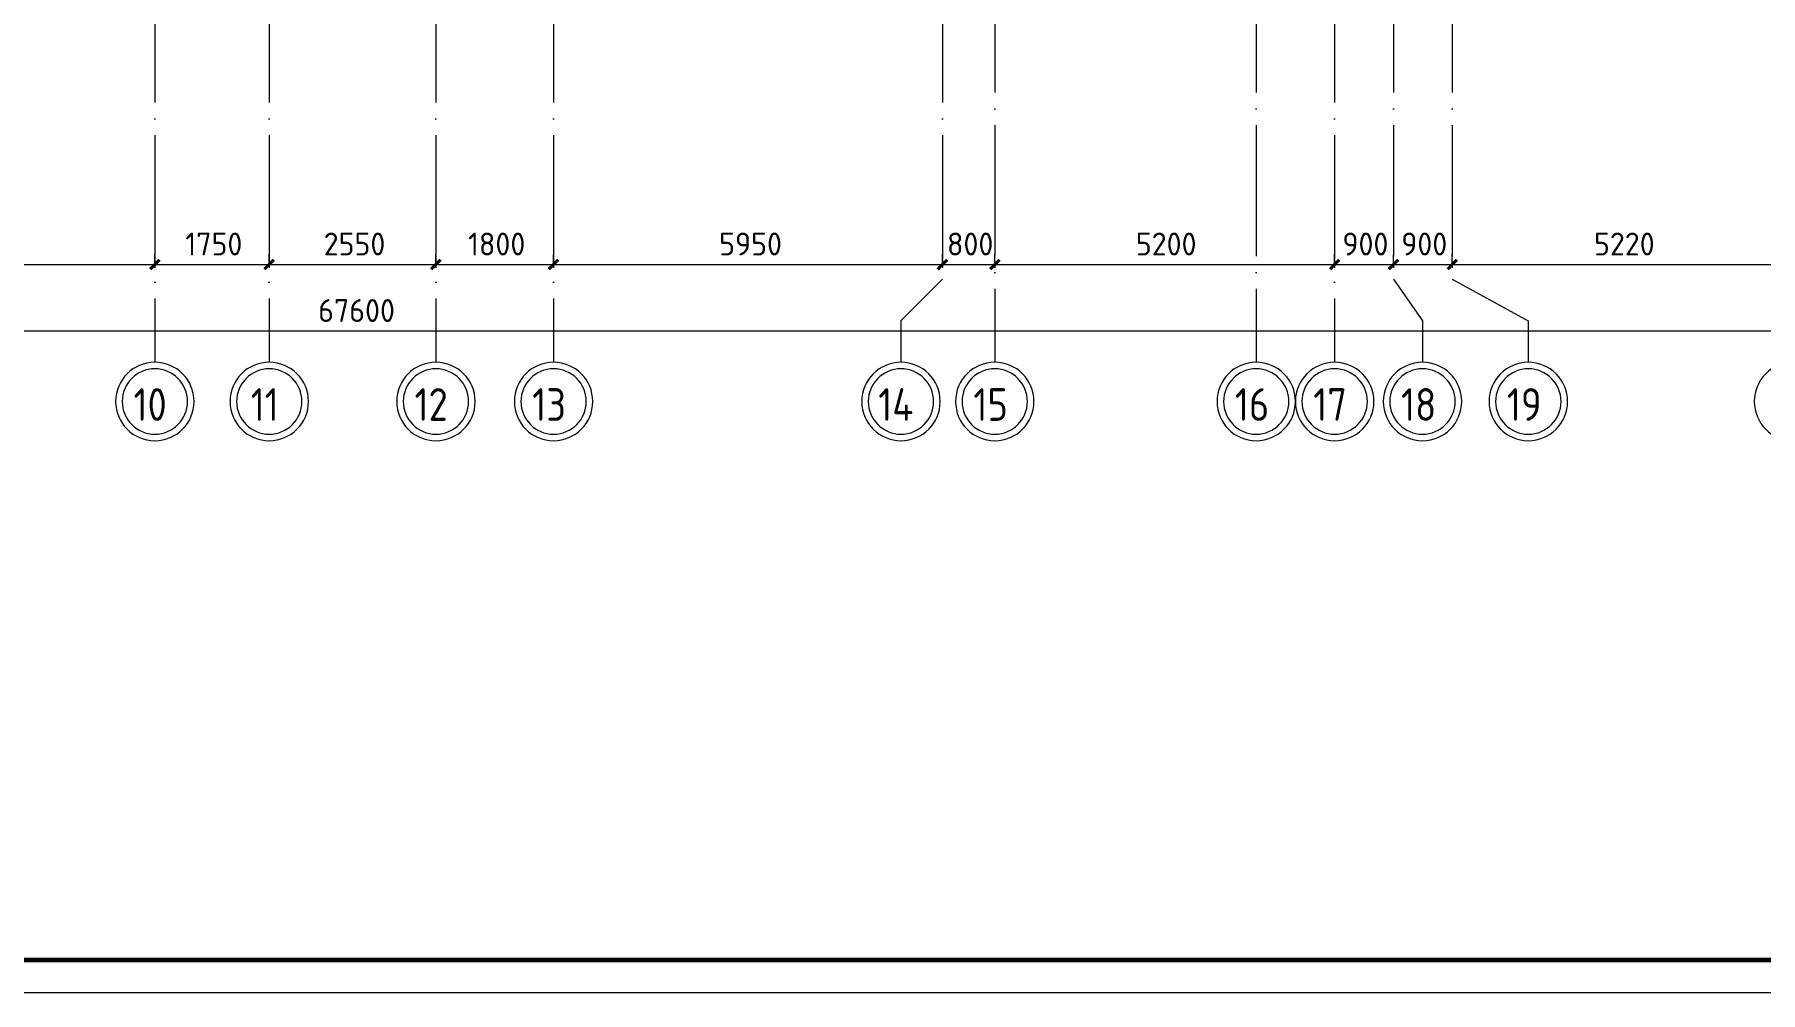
# Model space of a CAD drawing. Header units: millimetres. Extents: x -695119 to 412940, y -249585 to 622758.
# Drawn here: x 291100 to 317506, y 37045 to 51700 of the extents above; entities that cross this region are included whole.
import ezdxf

# ---------------------------------------------------------------- set-up
doc = ezdxf.new("R2010")
doc.units = ezdxf.units.MM
doc.linetypes.add('ADSK_Линия сетки', pattern=[25, 20, -2.5, 0, -2.5])
for name, color, linetype, lineweight in [('Оси', 252, 'Continuous', 9), ('ОФ_рамка', 8, 'Continuous', 60), ('Размеры', 7, 'Continuous', 9)]:
    doc.layers.add(name, color=color, linetype=linetype, lineweight=lineweight)
doc.styles.add('GOST Common_1', font='', dxfattribs={"height": 250})
doc.styles.add('GOST Common_3', font='', dxfattribs={"height": 3.5})
doc.styles.get('GOST Common_1').set_extended_font_data('GOST type B')
doc.styles.get('GOST Common_3').set_extended_font_data('GOST type B')

# ---------------------------------------------------------------- blocks, each defined once
blk = doc.blocks.new('А0')
at = {"layer": 'ОФ_рамка', "color": 0, "linetype": 'Continuous', "ltscale": 100}
blk.add_lwpolyline([(224168, -393217), (340568, -393217)], dxfattribs=at)
at = {"layer": 'ОФ_рамка', "color": 0, "linetype": 'Continuous', "lineweight": 5, "ltscale": 100}
blk.add_lwpolyline([(222168, -393717), (341068, -393717)], dxfattribs=at)
blk = doc.blocks.new('план 2 этажа')
at = {"layer": 'Оси', "color": 251, "linetype": 'ADSK_Линия сетки', "ltscale": 100, "true_color": 0x636466}
for p, q in [((292941, 112662), (292941, 46686)), ((294691, 112662), (294691, 46686)), ((297241, 112662), (297241, 46686)), ((299041, 112662), (299041, 46686)), ((304991, 112662), (304991, 47956)), ((310991, 112662), (310991, 46686)), ((305791, 77812), (305791, 46686)), ((309791, 77812), (309791, 46686)), ((311891, 77812), (311891, 47956)), ((312791, 77812), (312791, 47956))]:
    blk.add_line(p, q, dxfattribs=at)
at = {"layer": 'Оси', "color": 251, "ltscale": 100, "true_color": 0x636466}
for p, q in [((304991, 47956), (304356, 47321)), ((311891, 47956), (312335, 47321)), ((312791, 47956), (313954, 47321)), ((304356, 47321), (304356, 46686)), ((312335, 47321), (312335, 46686)), ((313954, 47321), (313954, 46686))]:
    blk.add_line(p, q, dxfattribs=at)
at = {"layer": 'Оси', "color": 251, "lineweight": 20, "true_color": 0x636466}
for centre, radius, start, end in [((292941, 46086), 600, 0, 180), ((292941, 46086), 500, 0, 180), ((294691, 46086), 600, 0, 180), ((294691, 46086), 500, 0, 180), ((297241, 46086), 600, 0, 180), ((297241, 46086), 500, 0, 180), ((299041, 46086), 600, 0, 180), ((299041, 46086), 500, 0, 180), ((304356, 46086), 600, 0, 180), ((304356, 46086), 500, 0, 180), ((305791, 46086), 600, 0, 180), ((305791, 46086), 500, 0, 180), ((309791, 46086), 600, 0, 180), ((309791, 46086), 500, 0, 180), ((310991, 46086), 600, 0, 180), ((310991, 46086), 500, 0, 180), ((312335, 46086), 600, 0, 180), ((312335, 46086), 500, 0, 180), ((313954, 46086), 600, 0, 180), ((313954, 46086), 500, 0, 180), ((318011, 46086), 600, 0, 180), ((292941, 46086), 600, 180, 0), ((292941, 46086), 500, 180, 0), ((294691, 46086), 600, 180, 0), ((294691, 46086), 500, 180, 0), ((297241, 46086), 600, 180, 0), ((297241, 46086), 500, 180, 0), ((299041, 46086), 600, 180, 0), ((299041, 46086), 500, 180, 0), ((304356, 46086), 600, 180, 0), ((304356, 46086), 500, 180, 0), ((305791, 46086), 600, 180, 0), ((305791, 46086), 500, 180, 0), ((309791, 46086), 600, 180, 0), ((309791, 46086), 500, 180, 0), ((310991, 46086), 600, 180, 0), ((310991, 46086), 500, 180, 0), ((312335, 46086), 600, 180, 0), ((312335, 46086), 500, 180, 0), ((313954, 46086), 600, 180, 0), ((313954, 46086), 500, 180, 0), ((318011, 46086), 600, 180, 0)]:
    blk.add_arc(centre, radius, start, end, dxfattribs=at)
at = {"layer": 'Размеры', "color": 251, "lineweight": 20, "true_color": 0x636466}
for p, q in [((292941, 48183), (292941, 48333)), ((292941, 48183), (292941, 48333)), ((294691, 48183), (294691, 48333)), ((294691, 48183), (294691, 48333)), ((297241, 48183), (297241, 48333)), ((297241, 48183), (297241, 48333)), ((299041, 48183), (299041, 48333)), ((299041, 48183), (299041, 48333)), ((304991, 48183), (304991, 48333)), ((304991, 48183), (304991, 48333)), ((305791, 48183), (305791, 48333)), ((305791, 48183), (305791, 48333)), ((310991, 48183), (310991, 48333)), ((310991, 48183), (310991, 48333)), ((311891, 48183), (311891, 48333)), ((311891, 48183), (311891, 48333)), ((312791, 48183), (312791, 48333)), ((312791, 48183), (312791, 48333)), ((286991, 48183), (292941, 48183)), ((292941, 48183), (292941, 48133)), ((292941, 48183), (294691, 48183)), ((292941, 48183), (292941, 48133)), ((294691, 48183), (294691, 48133)), ((294691, 48183), (297241, 48183)), ((294691, 48183), (294691, 48133)), ((297241, 48183), (297241, 48133)), ((297241, 48183), (299041, 48183)), ((297241, 48183), (297241, 48133)), ((299041, 48183), (299041, 48133)), ((299041, 48183), (304991, 48183)), ((299041, 48183), (299041, 48133)), ((304991, 48183), (304991, 48133)), ((304991, 48183), (305791, 48183)), ((304991, 48183), (304991, 48133)), ((305791, 48183), (305791, 48133)), ((305791, 48183), (310991, 48183)), ((305791, 48183), (305791, 48133)), ((310991, 48183), (310991, 48133)), ((310991, 48183), (311891, 48183)), ((310991, 48183), (310991, 48133)), ((311891, 48183), (311891, 48133)), ((311891, 48183), (312791, 48183)), ((311891, 48183), (311891, 48133)), ((312791, 48183), (312791, 48133)), ((312791, 48183), (318011, 48183)), ((312791, 48183), (312791, 48133)), ((262041, 47165), (329941, 47165))]:
    blk.add_line(p, q, dxfattribs=at)
at = {"layer": 'Размеры', "color": 251, "lineweight": 40, "true_color": 0x636466}
for p, q in [((292941, 48183), (292870, 48112)), ((292941, 48183), (292870, 48112)), ((292941, 48183), (293012, 48254)), ((292941, 48183), (293012, 48254)), ((294691, 48183), (294620, 48112)), ((294691, 48183), (294620, 48112)), ((294691, 48183), (294762, 48254)), ((294691, 48183), (294762, 48254)), ((297241, 48183), (297170, 48112)), ((297241, 48183), (297170, 48112)), ((297241, 48183), (297312, 48254)), ((297241, 48183), (297312, 48254)), ((299041, 48183), (298970, 48112)), ((299041, 48183), (298970, 48112)), ((299041, 48183), (299112, 48254)), ((299041, 48183), (299112, 48254)), ((304991, 48183), (304920, 48112)), ((304991, 48183), (304920, 48112)), ((304991, 48183), (305062, 48254)), ((304991, 48183), (305062, 48254)), ((305791, 48183), (305720, 48112)), ((305791, 48183), (305720, 48112)), ((305791, 48183), (305862, 48254)), ((305791, 48183), (305862, 48254)), ((310991, 48183), (310920, 48112)), ((310991, 48183), (310920, 48112)), ((310991, 48183), (311062, 48254)), ((310991, 48183), (311062, 48254)), ((311891, 48183), (311820, 48112)), ((311891, 48183), (311820, 48112)), ((311891, 48183), (311962, 48254)), ((311891, 48183), (311962, 48254)), ((312791, 48183), (312720, 48112)), ((312791, 48183), (312720, 48112)), ((312791, 48183), (312862, 48254)), ((312791, 48183), (312862, 48254))]:
    blk.add_line(p, q, dxfattribs=at)
at = {"layer": 'Оси', "color": 251, "true_color": 0x636466, "style": 'GOST Common_1', "width": 0.9}
for s, p in [('10', (292614, 45790)), ('11', (294408, 45790)), ('12', (296914, 45790)), ('13', (298714, 45790)), ('14', (304008, 45790)), ('15', (305464, 45790)), ('16', (309464, 45790)), ('17', (310664, 45790)), ('18', (312007, 45790)), ('19', (313626, 45790))]:
    blk.add_text(s, height=500, dxfattribs=at).set_placement(p)
at = {"layer": 'Размеры', "color": 251, "lineweight": 20, "true_color": 0x636466, "char_height": 350, "attachment_point": 1, "line_spacing_factor": 1.022761, "style": 'GOST Common_3'}
for s, insert, width in [('1750', (293407, 48670), 980.83), ('2550', (295524, 48670), 1059.58), ('1800', (297732, 48670), 980.83), ('5950', (301574, 48670), 1059.58), ('800', (305060, 48670), 794.69), ('5200', (307949, 48670), 1059.58), ('900', (311110, 48670), 794.69), ('900', (312010, 48670), 794.69), ('5220', (314959, 48670), 1059.58), ('67600', (295439, 47652), 1324.48)]:
    blk.add_mtext(s, dxfattribs=dict(at, insert=insert, width=width))

msp = doc.modelspace()

# ---------------------------------------------------------------- block references
msp.add_blockref('план 2 этажа', (0, 0))
at = {"layer": 'ОФ_рамка', "color": 0, "lineweight": -2}
msp.add_blockref('А0', (18047.034, 430761.986), dxfattribs=at)

doc.saveas('drawing.dxf')
